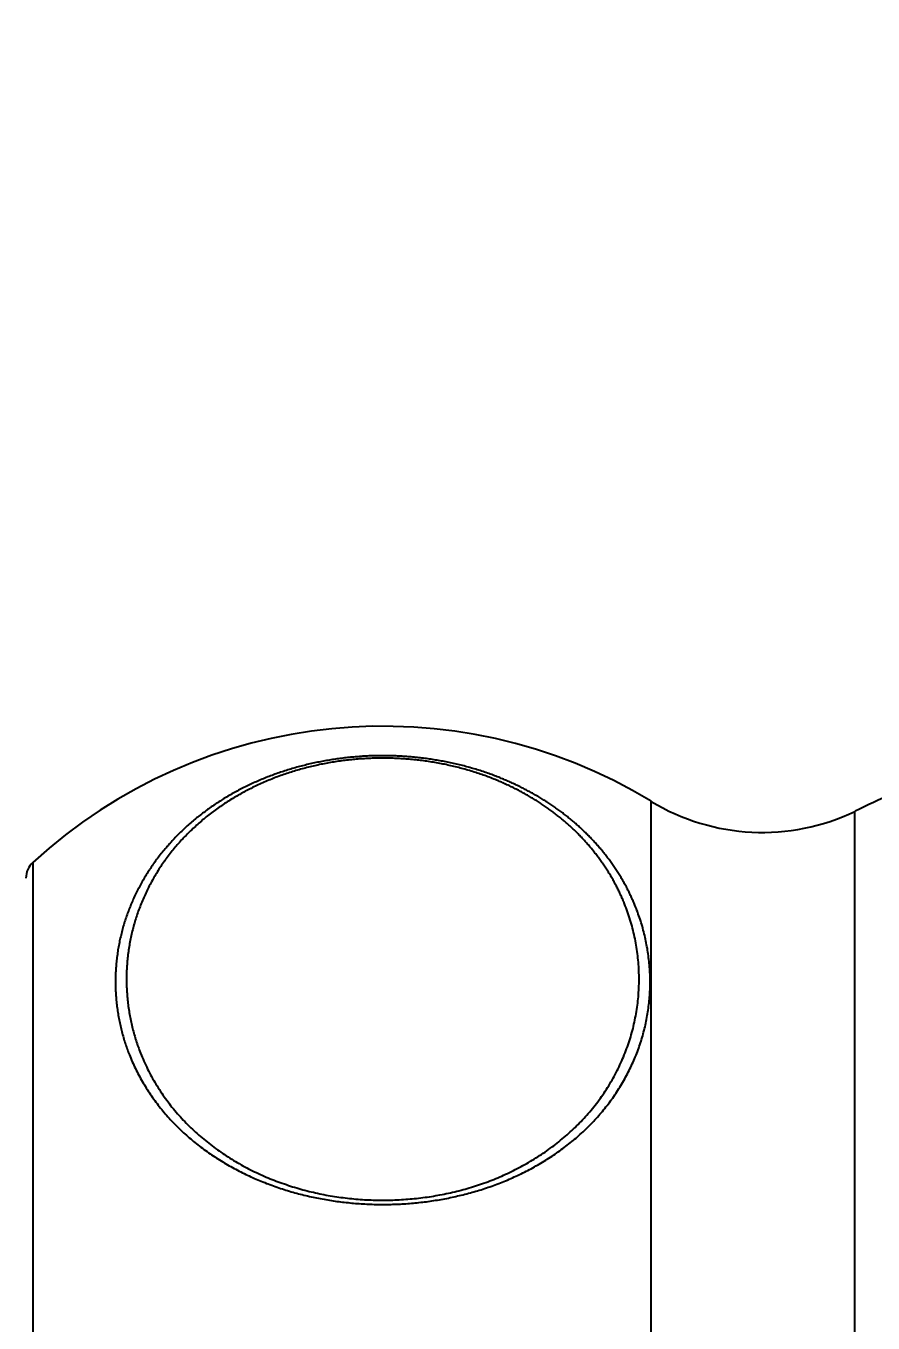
# Model space of a CAD drawing. Header units: millimetres. Extents: x 0 to 3800, y -67 to 2530.
# Drawn here: x 2286.53 to 2298.71, y 1574.88 to 1593.55 of the extents above; entities that cross this region are included whole.
import ezdxf

# ---------------------------------------------------------------- set-up
doc = ezdxf.new("R2010")
doc.units = ezdxf.units.MM
doc.layers.add('내부선 및 부속', color=4, linetype='Continuous')
doc.layers.add('치수선', color=7, linetype='Continuous')
doc.styles.add('____', font='')
doc.styles.get('____').set_extended_font_data('굴림')
doc.dimstyles.new('MSADIM', dxfattribs={"dimtxt": 33, "dimasz": 17, "dimexe": 10, "dimexo": 7.5, "dimgap": 10, "dimtad": 0, "dimtih": 1, "dimtoh": 1, "dimdec": 0, "dimzin": 1, "dimdsep": 46, "dimtxsty": '____', "dimcen": 11.25, "dimadec": 0, "dimazin": 0, "dimtfac": 1, "dimtdec": 0, "dimtix": 1, "dimtmove": 0, "dimatfit": 3, "dimfxl": 1, "dimtolj": 1, "dimtzin": 1, "dimarcsym": 0})

# ---------------------------------------------------------------- blocks, each defined once
blk = doc.blocks.new('*D52')
at = {"layer": '치수선', "color": 0, "linetype": 'Continuous', "lineweight": -2, "transparency": 16777216}
for p, q in [((2932.455, 1675.439), (2932.455, 1337.939)), ((2232.455, 1355.314), (2232.455, 1337.939)), ((2249.455, 1347.939), (2545.324, 1347.939)), ((2915.455, 1347.939), (2619.585, 1347.939))]:
    blk.add_line(p, q, dxfattribs=at)
at = {"layer": '치수선', "color": 0, "linetype": 'Continuous', "transparency": 16777216}
for points in [[(2249.455, 1350.773), (2249.455, 1345.106), (2232.455, 1347.939)], [(2915.455, 1350.773), (2915.455, 1345.106), (2932.455, 1347.939)]]:
    blk.add_solid(points, dxfattribs=at)
at = {"layer": '치수선', "color": 0, "linetype": 'Continuous', "transparency": 16777216, "insert": (2582.455, 1347.939), "char_height": 25, "attachment_point": 5, "style": '____'}
blk.add_mtext('\\A1;700', dxfattribs=at)

msp = doc.modelspace()

# ---------------------------------------------------------------- linework, layer by layer
at = {"layer": '내부선 및 부속', "linetype": 'Continuous'}
for p, q in [((2295.52, 1543.489), (2295.52, 1582.39)), ((2298.451, 1543.633), (2298.451, 1582.246)), ((2286.625, 1581.51), (2286.625, 1544.368))]:
    msp.add_line(p, q, dxfattribs=at)
at = {"layer": '내부선 및 부속', "linetype": 'Continuous', "flags": 128}
for points in [[(2293.347, 1582.727), (2293.327, 1582.735), (2293.306, 1582.743), (2293.286, 1582.751), (2293.266, 1582.758), (2293.245, 1582.766), (2293.225, 1582.774), (2293.204, 1582.781), (2293.183, 1582.789), (2293.163, 1582.796), (2293.142, 1582.803), (2293.121, 1582.81), (2293.1, 1582.817), (2293.079, 1582.824), (2293.059, 1582.831), (2293.038, 1582.837), (2293.017, 1582.844), (2292.996, 1582.85), (2292.975, 1582.856), (2292.954, 1582.863), (2292.933, 1582.869), (2292.911, 1582.875), (2292.89, 1582.881), (2292.869, 1582.886), (2292.848, 1582.892), (2292.827, 1582.898), (2292.805, 1582.903), (2292.784, 1582.909), (2292.763, 1582.914), (2292.741, 1582.919), (2292.72, 1582.924), (2292.698, 1582.929), (2292.677, 1582.934), (2292.656, 1582.939), (2292.634, 1582.943), (2292.613, 1582.948), (2292.591, 1582.952), (2292.569, 1582.957), (2292.548, 1582.961), (2292.526, 1582.965), (2292.505, 1582.969), (2292.483, 1582.973), (2292.461, 1582.977), (2292.44, 1582.981), (2292.418, 1582.984), (2292.396, 1582.988), (2292.374, 1582.991), (2292.353, 1582.994), (2292.331, 1582.998), (2292.309, 1583.001), (2292.287, 1583.004), (2292.266, 1583.007), (2292.244, 1583.009), (2292.222, 1583.012), (2292.2, 1583.015), (2292.178, 1583.017), (2292.156, 1583.02), (2292.134, 1583.022), (2292.113, 1583.024), (2292.091, 1583.026), (2292.069, 1583.028), (2292.047, 1583.03), (2292.025, 1583.032), (2292.003, 1583.033), (2291.981, 1583.035), (2291.959, 1583.036), (2291.937, 1583.038), (2291.916, 1583.039), (2291.894, 1583.04), (2291.872, 1583.041), (2291.85, 1583.042), (2291.828, 1583.043), (2291.806, 1583.044), (2291.784, 1583.044), (2291.762, 1583.045), (2291.74, 1583.045), (2291.718, 1583.046), (2291.696, 1583.046), (2291.675, 1583.046), (2291.653, 1583.046), (2291.631, 1583.046), (2291.609, 1583.046), (2291.587, 1583.045), (2291.565, 1583.045), (2291.543, 1583.045), (2291.521, 1583.044), (2291.499, 1583.043), (2291.478, 1583.042), (2291.456, 1583.042), (2291.434, 1583.041), (2291.412, 1583.039), (2291.39, 1583.038), (2291.368, 1583.037), (2291.346, 1583.036), (2291.325, 1583.034), (2291.303, 1583.032), (2291.281, 1583.031), (2291.259, 1583.029), (2291.237, 1583.027), (2291.216, 1583.025), (2291.194, 1583.023), (2291.194, 1583.023), (2291.172, 1583.021), (2291.15, 1583.018), (2291.129, 1583.016), (2291.107, 1583.014), (2291.085, 1583.011), (2291.063, 1583.008), (2291.042, 1583.005), (2291.02, 1583.002), (2290.998, 1582.999), (2290.977, 1582.996), (2290.955, 1582.993), (2290.933, 1582.99), (2290.912, 1582.986), (2290.89, 1582.983), (2290.869, 1582.979), (2290.847, 1582.975), (2290.825, 1582.972), (2290.804, 1582.968), (2290.782, 1582.964), (2290.761, 1582.959), (2290.739, 1582.955), (2290.718, 1582.951), (2290.696, 1582.946), (2290.675, 1582.942), (2290.654, 1582.937), (2290.632, 1582.932), (2290.611, 1582.927), (2290.59, 1582.922), (2290.568, 1582.917), (2290.547, 1582.912), (2290.526, 1582.907), (2290.504, 1582.901), (2290.483, 1582.896), (2290.462, 1582.89), (2290.441, 1582.885), (2290.42, 1582.879), (2290.398, 1582.873), (2290.377, 1582.867), (2290.356, 1582.861), (2290.335, 1582.854), (2290.314, 1582.848), (2290.293, 1582.842), (2290.272, 1582.835), (2290.251, 1582.828), (2290.231, 1582.821), (2290.21, 1582.815), (2290.189, 1582.808), (2290.168, 1582.8), (2290.147, 1582.793), (2290.127, 1582.786), (2290.106, 1582.779), (2290.085, 1582.771), (2290.065, 1582.763), (2290.044, 1582.756), (2290.024, 1582.748), (2290.003, 1582.74), (2289.983, 1582.732), (2289.962, 1582.724), (2289.942, 1582.715), (2289.922, 1582.707), (2289.901, 1582.698), (2289.881, 1582.69), (2289.861, 1582.681), (2289.841, 1582.672), (2289.821, 1582.663), (2289.801, 1582.654), (2289.781, 1582.645), (2289.761, 1582.636), (2289.741, 1582.627), (2289.721, 1582.617), (2289.701, 1582.608), (2289.682, 1582.598), (2289.662, 1582.588), (2289.642, 1582.578), (2289.623, 1582.568), (2289.603, 1582.558), (2289.584, 1582.548), (2289.565, 1582.538), (2289.545, 1582.527), (2289.526, 1582.517), (2289.507, 1582.506), (2289.488, 1582.495), (2289.469, 1582.484), (2289.45, 1582.473), (2289.431, 1582.462), (2289.412, 1582.451), (2289.393, 1582.44), (2289.374, 1582.428), (2289.355, 1582.417), (2289.337, 1582.405), (2289.318, 1582.393), (2289.3, 1582.381), (2289.281, 1582.369), (2289.263, 1582.357), (2289.245, 1582.345), (2289.226, 1582.333), (2289.208, 1582.321), (2289.19, 1582.308), (2289.172, 1582.295), (2289.154, 1582.283), (2289.154, 1582.283), (2289.137, 1582.27), (2289.119, 1582.257), (2289.101, 1582.244), (2289.084, 1582.231), (2289.066, 1582.217), (2289.049, 1582.204), (2289.031, 1582.191), (2289.014, 1582.177), (2288.997, 1582.163), (2288.98, 1582.15), (2288.963, 1582.136), (2288.946, 1582.122), (2288.929, 1582.108), (2288.912, 1582.093), (2288.896, 1582.079), (2288.879, 1582.065), (2288.863, 1582.05), (2288.846, 1582.035), (2288.83, 1582.021), (2288.814, 1582.006), (2288.798, 1581.991), (2288.782, 1581.976), (2288.766, 1581.961), (2288.75, 1581.946), (2288.734, 1581.93), (2288.719, 1581.915), (2288.703, 1581.899), (2288.688, 1581.884), (2288.673, 1581.868), (2288.657, 1581.852), (2288.642, 1581.836), (2288.627, 1581.82), (2288.612, 1581.804), (2288.598, 1581.788), (2288.583, 1581.771), (2288.569, 1581.755), (2288.554, 1581.738), (2288.54, 1581.722), (2288.526, 1581.705), (2288.512, 1581.688), (2288.498, 1581.671), (2288.484, 1581.654), (2288.47, 1581.637), (2288.456, 1581.62), (2288.443, 1581.602), (2288.43, 1581.585), (2288.416, 1581.568), (2288.403, 1581.55), (2288.39, 1581.532), (2288.377, 1581.514), (2288.365, 1581.497), (2288.352, 1581.479), (2288.339, 1581.461), (2288.327, 1581.442), (2288.315, 1581.424), (2288.303, 1581.406), (2288.291, 1581.388), (2288.279, 1581.369), (2288.267, 1581.351), (2288.255, 1581.332), (2288.244, 1581.313), (2288.233, 1581.294), (2288.221, 1581.276), (2288.21, 1581.257), (2288.199, 1581.238), (2288.189, 1581.218), (2288.178, 1581.199), (2288.167, 1581.18), (2288.157, 1581.161), (2288.147, 1581.141), (2288.137, 1581.122), (2288.127, 1581.102), (2288.117, 1581.083), (2288.107, 1581.063), (2288.098, 1581.043), (2288.088, 1581.023), (2288.079, 1581.003), (2288.07, 1580.983), (2288.061, 1580.963), (2288.052, 1580.943), (2288.044, 1580.923), (2288.035, 1580.903), (2288.027, 1580.883), (2288.019, 1580.862), (2288.011, 1580.842), (2288.003, 1580.821), (2287.995, 1580.801), (2287.988, 1580.78), (2287.98, 1580.759), (2287.973, 1580.739), (2287.966, 1580.718), (2287.959, 1580.697), (2287.952, 1580.676), (2287.945, 1580.655), (2287.939, 1580.634), (2287.933, 1580.613), (2287.926, 1580.592), (2287.92, 1580.571), (2287.914, 1580.55), (2287.909, 1580.529), (2287.909, 1580.529), (2287.903, 1580.508), (2287.898, 1580.486), (2287.893, 1580.465), (2287.888, 1580.444), (2287.883, 1580.422), (2287.878, 1580.401), (2287.873, 1580.38), (2287.869, 1580.358), (2287.865, 1580.336), (2287.861, 1580.315), (2287.857, 1580.293), (2287.853, 1580.272), (2287.849, 1580.25), (2287.846, 1580.228), (2287.843, 1580.207), (2287.84, 1580.185), (2287.837, 1580.163), (2287.834, 1580.142), (2287.831, 1580.12), (2287.829, 1580.098), (2287.827, 1580.076), (2287.825, 1580.054), (2287.823, 1580.032), (2287.821, 1580.011), (2287.819, 1579.989), (2287.818, 1579.967), (2287.817, 1579.945), (2287.815, 1579.923), (2287.815, 1579.901), (2287.814, 1579.879), (2287.813, 1579.857), (2287.813, 1579.835), (2287.813, 1579.813), (2287.812, 1579.791), (2287.813, 1579.769), (2287.813, 1579.748), (2287.813, 1579.726), (2287.814, 1579.704), (2287.815, 1579.682), (2287.815, 1579.66), (2287.817, 1579.638), (2287.818, 1579.616), (2287.819, 1579.594), (2287.821, 1579.572), (2287.823, 1579.55), (2287.825, 1579.528), (2287.827, 1579.507), (2287.829, 1579.485), (2287.832, 1579.463), (2287.834, 1579.441), (2287.837, 1579.419), (2287.84, 1579.398), (2287.843, 1579.376), (2287.846, 1579.354), (2287.85, 1579.332), (2287.853, 1579.311), (2287.857, 1579.289), (2287.861, 1579.267), (2287.865, 1579.246), (2287.87, 1579.224), (2287.874, 1579.203), (2287.879, 1579.181), (2287.884, 1579.16), (2287.889, 1579.139), (2287.894, 1579.117), (2287.899, 1579.096), (2287.904, 1579.075), (2287.91, 1579.053), (2287.916, 1579.032), (2287.922, 1579.011), (2287.928, 1578.99), (2287.934, 1578.969), (2287.94, 1578.948), (2287.947, 1578.927), (2287.954, 1578.906), (2287.961, 1578.885), (2287.968, 1578.865), (2287.975, 1578.844), (2287.982, 1578.823), (2287.99, 1578.803), (2287.997, 1578.782), (2288.005, 1578.762), (2288.013, 1578.741), (2288.013, 1578.741)], [(2293.277, 1582.702), (2293.256, 1582.71), (2293.234, 1582.719), (2293.213, 1582.727), (2293.191, 1582.735), (2293.17, 1582.744), (2293.148, 1582.752), (2293.126, 1582.759), (2293.104, 1582.767), (2293.083, 1582.775), (2293.061, 1582.782), (2293.039, 1582.79), (2293.017, 1582.797), (2292.995, 1582.804), (2292.973, 1582.811), (2292.951, 1582.818), (2292.928, 1582.825), (2292.906, 1582.832), (2292.884, 1582.838), (2292.862, 1582.845), (2292.839, 1582.851), (2292.817, 1582.857), (2292.795, 1582.863), (2292.772, 1582.869), (2292.75, 1582.875), (2292.727, 1582.881), (2292.705, 1582.886), (2292.682, 1582.892), (2292.66, 1582.897), (2292.637, 1582.902), (2292.614, 1582.907), (2292.592, 1582.912), (2292.569, 1582.917), (2292.546, 1582.922), (2292.523, 1582.926), (2292.501, 1582.931), (2292.478, 1582.935), (2292.455, 1582.939), (2292.432, 1582.943), (2292.409, 1582.947), (2292.386, 1582.951), (2292.363, 1582.955), (2292.34, 1582.959), (2292.317, 1582.962), (2292.294, 1582.965), (2292.271, 1582.969), (2292.248, 1582.972), (2292.225, 1582.975), (2292.202, 1582.978), (2292.179, 1582.981), (2292.156, 1582.983), (2292.133, 1582.986), (2292.11, 1582.988), (2292.087, 1582.99), (2292.063, 1582.993), (2292.04, 1582.995), (2292.017, 1582.997), (2291.994, 1582.998), (2291.971, 1583), (2291.948, 1583.002), (2291.924, 1583.003), (2291.901, 1583.004), (2291.878, 1583.006), (2291.855, 1583.007), (2291.832, 1583.008), (2291.808, 1583.009), (2291.785, 1583.009), (2291.762, 1583.01), (2291.739, 1583.01), (2291.715, 1583.011), (2291.692, 1583.011), (2291.669, 1583.011), (2291.646, 1583.011), (2291.623, 1583.011), (2291.599, 1583.011), (2291.576, 1583.01), (2291.553, 1583.01), (2291.53, 1583.009), (2291.506, 1583.009), (2291.483, 1583.008), (2291.46, 1583.007), (2291.437, 1583.006), (2291.414, 1583.005), (2291.391, 1583.003), (2291.367, 1583.002), (2291.344, 1583), (2291.321, 1582.999), (2291.298, 1582.997), (2291.275, 1582.995), (2291.252, 1582.993), (2291.229, 1582.991), (2291.206, 1582.988), (2291.182, 1582.986), (2291.159, 1582.983), (2291.136, 1582.981), (2291.113, 1582.978), (2291.09, 1582.975), (2291.067, 1582.972), (2291.044, 1582.969), (2291.021, 1582.966), (2290.998, 1582.962), (2290.998, 1582.962), (2290.975, 1582.959), (2290.953, 1582.955), (2290.93, 1582.951), (2290.907, 1582.948), (2290.884, 1582.944), (2290.861, 1582.939), (2290.838, 1582.935), (2290.816, 1582.931), (2290.793, 1582.926), (2290.77, 1582.922), (2290.747, 1582.917), (2290.725, 1582.912), (2290.702, 1582.907), (2290.679, 1582.902), (2290.657, 1582.897), (2290.634, 1582.892), (2290.612, 1582.886), (2290.589, 1582.881), (2290.567, 1582.875), (2290.544, 1582.869), (2290.522, 1582.863), (2290.499, 1582.857), (2290.477, 1582.851), (2290.455, 1582.844), (2290.432, 1582.838), (2290.41, 1582.831), (2290.388, 1582.825), (2290.366, 1582.818), (2290.344, 1582.811), (2290.322, 1582.804), (2290.299, 1582.797), (2290.277, 1582.789), (2290.255, 1582.782), (2290.233, 1582.774), (2290.212, 1582.767), (2290.19, 1582.759), (2290.168, 1582.751), (2290.146, 1582.743), (2290.124, 1582.735), (2290.103, 1582.726), (2290.081, 1582.718), (2290.06, 1582.709), (2290.038, 1582.701), (2290.017, 1582.692), (2289.995, 1582.683), (2289.974, 1582.674), (2289.953, 1582.665), (2289.931, 1582.655), (2289.91, 1582.646), (2289.889, 1582.636), (2289.868, 1582.627), (2289.847, 1582.617), (2289.826, 1582.607), (2289.805, 1582.597), (2289.784, 1582.587), (2289.763, 1582.576), (2289.743, 1582.566), (2289.722, 1582.555), (2289.701, 1582.545), (2289.681, 1582.534), (2289.661, 1582.523), (2289.64, 1582.512), (2289.62, 1582.501), (2289.6, 1582.489), (2289.58, 1582.478), (2289.559, 1582.466), (2289.539, 1582.455), (2289.519, 1582.443), (2289.5, 1582.431), (2289.48, 1582.419), (2289.46, 1582.406), (2289.441, 1582.394), (2289.421, 1582.382), (2289.402, 1582.369), (2289.382, 1582.356), (2289.363, 1582.343), (2289.344, 1582.33), (2289.325, 1582.317), (2289.305, 1582.304), (2289.287, 1582.291), (2289.268, 1582.277), (2289.249, 1582.264), (2289.23, 1582.25), (2289.212, 1582.236), (2289.193, 1582.222), (2289.175, 1582.208), (2289.156, 1582.194), (2289.138, 1582.179), (2289.12, 1582.165), (2289.102, 1582.15), (2289.084, 1582.135), (2289.066, 1582.121), (2289.049, 1582.106), (2289.031, 1582.09), (2289.014, 1582.075), (2288.996, 1582.06), (2288.979, 1582.044), (2288.962, 1582.029), (2288.945, 1582.013), (2288.928, 1581.997), (2288.928, 1581.997), (2288.911, 1581.981), (2288.894, 1581.965), (2288.878, 1581.949), (2288.861, 1581.933), (2288.845, 1581.916), (2288.828, 1581.9), (2288.812, 1581.883), (2288.796, 1581.867), (2288.78, 1581.85), (2288.765, 1581.833), (2288.749, 1581.816), (2288.734, 1581.798), (2288.718, 1581.781), (2288.703, 1581.764), (2288.688, 1581.746), (2288.673, 1581.728), (2288.658, 1581.711), (2288.643, 1581.693), (2288.629, 1581.675), (2288.614, 1581.657), (2288.6, 1581.638), (2288.586, 1581.62), (2288.572, 1581.602), (2288.558, 1581.583), (2288.544, 1581.564), (2288.53, 1581.546), (2288.517, 1581.527), (2288.503, 1581.508), (2288.49, 1581.489), (2288.477, 1581.47), (2288.464, 1581.45), (2288.452, 1581.431), (2288.439, 1581.411), (2288.426, 1581.392), (2288.414, 1581.372), (2288.402, 1581.353), (2288.39, 1581.333), (2288.378, 1581.313), (2288.366, 1581.293), (2288.355, 1581.273), (2288.344, 1581.253), (2288.332, 1581.232), (2288.321, 1581.212), (2288.31, 1581.191), (2288.3, 1581.171), (2288.289, 1581.15), (2288.279, 1581.13), (2288.268, 1581.109), (2288.258, 1581.088), (2288.248, 1581.067), (2288.238, 1581.046), (2288.229, 1581.025), (2288.219, 1581.004), (2288.21, 1580.983), (2288.201, 1580.961), (2288.192, 1580.94), (2288.183, 1580.918), (2288.175, 1580.897), (2288.166, 1580.875), (2288.158, 1580.854), (2288.15, 1580.832), (2288.142, 1580.81), (2288.134, 1580.788), (2288.127, 1580.766), (2288.12, 1580.744), (2288.112, 1580.722), (2288.105, 1580.7), (2288.098, 1580.678), (2288.092, 1580.656), (2288.085, 1580.634), (2288.079, 1580.611), (2288.073, 1580.589), (2288.067, 1580.567), (2288.061, 1580.544), (2288.055, 1580.522), (2288.05, 1580.499), (2288.045, 1580.477), (2288.04, 1580.454), (2288.035, 1580.431), (2288.03, 1580.409), (2288.025, 1580.386), (2288.021, 1580.363), (2288.017, 1580.341), (2288.013, 1580.318), (2288.009, 1580.295), (2288.005, 1580.272), (2288.002, 1580.249), (2287.999, 1580.226), (2287.996, 1580.203), (2287.993, 1580.18), (2287.99, 1580.157), (2287.988, 1580.134), (2287.985, 1580.111), (2287.983, 1580.088), (2287.981, 1580.065), (2287.979, 1580.042), (2287.978, 1580.019), (2287.976, 1579.996), (2287.975, 1579.973), (2287.974, 1579.949), (2287.974, 1579.949), (2287.973, 1579.926), (2287.972, 1579.903), (2287.972, 1579.88), (2287.972, 1579.857), (2287.972, 1579.834), (2287.972, 1579.81), (2287.972, 1579.787), (2287.972, 1579.764), (2287.973, 1579.741), (2287.974, 1579.718), (2287.975, 1579.695), (2287.976, 1579.672), (2287.977, 1579.648), (2287.979, 1579.625), (2287.981, 1579.602), (2287.983, 1579.579), (2287.985, 1579.556), (2287.987, 1579.533), (2287.989, 1579.51), (2287.992, 1579.487), (2287.995, 1579.464), (2287.998, 1579.441), (2288.001, 1579.418), (2288.005, 1579.395), (2288.008, 1579.372), (2288.012, 1579.349), (2288.016, 1579.326), (2288.02, 1579.303), (2288.024, 1579.281), (2288.029, 1579.258), (2288.033, 1579.235), (2288.038, 1579.213), (2288.043, 1579.19), (2288.049, 1579.167), (2288.054, 1579.145), (2288.06, 1579.122), (2288.065, 1579.1), (2288.071, 1579.077), (2288.077, 1579.055), (2288.084, 1579.033), (2288.09, 1579.011), (2288.097, 1578.988), (2288.103, 1578.966), (2288.11, 1578.944), (2288.118, 1578.922), (2288.125, 1578.9), (2288.132, 1578.878), (2288.14, 1578.856), (2288.148, 1578.835), (2288.156, 1578.813), (2288.164, 1578.791), (2288.164, 1578.791)], [(2295.136, 1580.914), (2295.129, 1580.929), (2295.123, 1580.944), (2295.117, 1580.96), (2295.11, 1580.975), (2295.104, 1580.99), (2295.097, 1581.005), (2295.09, 1581.021), (2295.083, 1581.036), (2295.076, 1581.051), (2295.069, 1581.066), (2295.062, 1581.081), (2295.055, 1581.096), (2295.048, 1581.111), (2295.041, 1581.125), (2295.033, 1581.14), (2295.026, 1581.155), (2295.018, 1581.17), (2295.01, 1581.185), (2295.002, 1581.199), (2294.995, 1581.214), (2294.987, 1581.229), (2294.979, 1581.243), (2294.97, 1581.258), (2294.962, 1581.272), (2294.954, 1581.287), (2294.946, 1581.301), (2294.937, 1581.315), (2294.929, 1581.33), (2294.92, 1581.344), (2294.911, 1581.358), (2294.903, 1581.372), (2294.894, 1581.386), (2294.885, 1581.4), (2294.876, 1581.414), (2294.867, 1581.428), (2294.858, 1581.442), (2294.848, 1581.456), (2294.839, 1581.47), (2294.83, 1581.484), (2294.82, 1581.498), (2294.811, 1581.511), (2294.801, 1581.525), (2294.791, 1581.539), (2294.782, 1581.552), (2294.772, 1581.566), (2294.762, 1581.579), (2294.752, 1581.592), (2294.742, 1581.606), (2294.732, 1581.619), (2294.722, 1581.632), (2294.711, 1581.645), (2294.701, 1581.659), (2294.691, 1581.672), (2294.68, 1581.685), (2294.67, 1581.698), (2294.659, 1581.71), (2294.648, 1581.723), (2294.638, 1581.736), (2294.627, 1581.749), (2294.616, 1581.761), (2294.605, 1581.774), (2294.594, 1581.787), (2294.583, 1581.799), (2294.572, 1581.812), (2294.56, 1581.824), (2294.549, 1581.836), (2294.538, 1581.849), (2294.526, 1581.861), (2294.515, 1581.873), (2294.503, 1581.885), (2294.492, 1581.897), (2294.48, 1581.909), (2294.468, 1581.921), (2294.457, 1581.933), (2294.445, 1581.944), (2294.433, 1581.956), (2294.421, 1581.968), (2294.409, 1581.979), (2294.397, 1581.991), (2294.385, 1582.002), (2294.372, 1582.014), (2294.36, 1582.025), (2294.348, 1582.036), (2294.335, 1582.047), (2294.323, 1582.058), (2294.31, 1582.069), (2294.298, 1582.08), (2294.285, 1582.091), (2294.272, 1582.102), (2294.26, 1582.113), (2294.247, 1582.124), (2294.234, 1582.134), (2294.221, 1582.145), (2294.208, 1582.156), (2294.195, 1582.166), (2294.182, 1582.177), (2294.169, 1582.187), (2294.156, 1582.197), (2294.143, 1582.207), (2294.13, 1582.218), (2294.13, 1582.218), (2294.116, 1582.228), (2294.103, 1582.238), (2294.09, 1582.248), (2294.076, 1582.258), (2294.063, 1582.268), (2294.049, 1582.277), (2294.035, 1582.287), (2294.022, 1582.297), (2294.008, 1582.306), (2293.994, 1582.316), (2293.981, 1582.325), (2293.967, 1582.335), (2293.953, 1582.344), (2293.939, 1582.353), (2293.925, 1582.362), (2293.911, 1582.372), (2293.897, 1582.381), (2293.883, 1582.39), (2293.869, 1582.399), (2293.855, 1582.407), (2293.841, 1582.416), (2293.826, 1582.425), (2293.812, 1582.434), (2293.798, 1582.442), (2293.784, 1582.451), (2293.769, 1582.459), (2293.755, 1582.468), (2293.74, 1582.476), (2293.726, 1582.484), (2293.711, 1582.492), (2293.697, 1582.501), (2293.682, 1582.509), (2293.668, 1582.517), (2293.653, 1582.525), (2293.638, 1582.533), (2293.624, 1582.54), (2293.609, 1582.548), (2293.594, 1582.556), (2293.579, 1582.563), (2293.564, 1582.571), (2293.55, 1582.578), (2293.535, 1582.586), (2293.52, 1582.593), (2293.505, 1582.6), (2293.49, 1582.608), (2293.475, 1582.615), (2293.46, 1582.622), (2293.445, 1582.629), (2293.43, 1582.636), (2293.414, 1582.643), (2293.399, 1582.65), (2293.384, 1582.656), (2293.369, 1582.663), (2293.354, 1582.67), (2293.338, 1582.676), (2293.323, 1582.683), (2293.308, 1582.689), (2293.293, 1582.695), (2293.277, 1582.702), (2293.277, 1582.702)], [(2295.286, 1580.894), (2295.279, 1580.909), (2295.273, 1580.925), (2295.266, 1580.941), (2295.259, 1580.957), (2295.252, 1580.972), (2295.245, 1580.988), (2295.238, 1581.004), (2295.231, 1581.019), (2295.223, 1581.035), (2295.216, 1581.05), (2295.208, 1581.066), (2295.201, 1581.081), (2295.193, 1581.096), (2295.185, 1581.112), (2295.178, 1581.127), (2295.17, 1581.142), (2295.162, 1581.157), (2295.154, 1581.173), (2295.145, 1581.188), (2295.137, 1581.203), (2295.129, 1581.218), (2295.12, 1581.233), (2295.112, 1581.248), (2295.103, 1581.263), (2295.094, 1581.277), (2295.086, 1581.292), (2295.077, 1581.307), (2295.068, 1581.322), (2295.059, 1581.336), (2295.05, 1581.351), (2295.04, 1581.365), (2295.031, 1581.38), (2295.022, 1581.394), (2295.012, 1581.409), (2295.003, 1581.423), (2294.993, 1581.438), (2294.983, 1581.452), (2294.974, 1581.466), (2294.964, 1581.48), (2294.954, 1581.494), (2294.944, 1581.508), (2294.934, 1581.522), (2294.924, 1581.536), (2294.913, 1581.55), (2294.903, 1581.564), (2294.893, 1581.578), (2294.882, 1581.592), (2294.872, 1581.605), (2294.861, 1581.619), (2294.85, 1581.632), (2294.84, 1581.646), (2294.829, 1581.659), (2294.818, 1581.673), (2294.807, 1581.686), (2294.796, 1581.699), (2294.785, 1581.713), (2294.773, 1581.726), (2294.762, 1581.739), (2294.751, 1581.752), (2294.739, 1581.765), (2294.728, 1581.778), (2294.716, 1581.791), (2294.705, 1581.804), (2294.693, 1581.816), (2294.681, 1581.829), (2294.67, 1581.842), (2294.658, 1581.854), (2294.646, 1581.867), (2294.634, 1581.879), (2294.622, 1581.891), (2294.61, 1581.904), (2294.597, 1581.916), (2294.585, 1581.928), (2294.573, 1581.94), (2294.56, 1581.952), (2294.548, 1581.964), (2294.535, 1581.976), (2294.523, 1581.988), (2294.51, 1582), (2294.498, 1582.012), (2294.485, 1582.023), (2294.472, 1582.035), (2294.459, 1582.046), (2294.446, 1582.058), (2294.433, 1582.069), (2294.42, 1582.08), (2294.407, 1582.092), (2294.394, 1582.103), (2294.381, 1582.114), (2294.367, 1582.125), (2294.354, 1582.136), (2294.341, 1582.147), (2294.327, 1582.158), (2294.314, 1582.169), (2294.3, 1582.179), (2294.287, 1582.19), (2294.273, 1582.201), (2294.259, 1582.211), (2294.246, 1582.222), (2294.232, 1582.232), (2294.232, 1582.232), (2294.218, 1582.242), (2294.204, 1582.253), (2294.19, 1582.263), (2294.176, 1582.273), (2294.162, 1582.283), (2294.148, 1582.293), (2294.134, 1582.303), (2294.12, 1582.313), (2294.106, 1582.323), (2294.091, 1582.332), (2294.077, 1582.342), (2294.063, 1582.352), (2294.048, 1582.361), (2294.034, 1582.371), (2294.019, 1582.38), (2294.005, 1582.389), (2293.99, 1582.399), (2293.976, 1582.408), (2293.961, 1582.417), (2293.946, 1582.426), (2293.932, 1582.435), (2293.917, 1582.444), (2293.902, 1582.453), (2293.887, 1582.462), (2293.872, 1582.47), (2293.857, 1582.479), (2293.842, 1582.488), (2293.827, 1582.496), (2293.812, 1582.505), (2293.797, 1582.513), (2293.782, 1582.521), (2293.767, 1582.529), (2293.752, 1582.538), (2293.737, 1582.546), (2293.721, 1582.554), (2293.706, 1582.562), (2293.691, 1582.57), (2293.676, 1582.578), (2293.66, 1582.585), (2293.645, 1582.593), (2293.629, 1582.601), (2293.614, 1582.608), (2293.598, 1582.616), (2293.583, 1582.623), (2293.567, 1582.631), (2293.552, 1582.638), (2293.536, 1582.645), (2293.521, 1582.652), (2293.505, 1582.659), (2293.489, 1582.666), (2293.474, 1582.673), (2293.458, 1582.68), (2293.442, 1582.687), (2293.426, 1582.694), (2293.411, 1582.701), (2293.395, 1582.707), (2293.379, 1582.714), (2293.363, 1582.72), (2293.347, 1582.727), (2293.347, 1582.727)], [(2288.013, 1578.741), (2288.023, 1578.717), (2288.033, 1578.692), (2288.044, 1578.667), (2288.055, 1578.642), (2288.066, 1578.618), (2288.077, 1578.593), (2288.088, 1578.569), (2288.1, 1578.545), (2288.112, 1578.521), (2288.124, 1578.497), (2288.136, 1578.473), (2288.149, 1578.449), (2288.162, 1578.425), (2288.175, 1578.401), (2288.188, 1578.378), (2288.201, 1578.354), (2288.215, 1578.331), (2288.229, 1578.308), (2288.243, 1578.285), (2288.257, 1578.262), (2288.272, 1578.239), (2288.286, 1578.216), (2288.301, 1578.194), (2288.317, 1578.171), (2288.332, 1578.149), (2288.347, 1578.127), (2288.363, 1578.105), (2288.379, 1578.083), (2288.395, 1578.061), (2288.411, 1578.04), (2288.428, 1578.018), (2288.444, 1577.997), (2288.461, 1577.976), (2288.478, 1577.954), (2288.495, 1577.934), (2288.513, 1577.913), (2288.53, 1577.892), (2288.548, 1577.872), (2288.566, 1577.851), (2288.584, 1577.831), (2288.602, 1577.811), (2288.621, 1577.791), (2288.639, 1577.772), (2288.658, 1577.752), (2288.677, 1577.733), (2288.696, 1577.714), (2288.715, 1577.695), (2288.735, 1577.676), (2288.754, 1577.657), (2288.774, 1577.639), (2288.794, 1577.62), (2288.814, 1577.602), (2288.834, 1577.584), (2288.854, 1577.566), (2288.874, 1577.548), (2288.895, 1577.531), (2288.916, 1577.514), (2288.936, 1577.496), (2288.957, 1577.479), (2288.978, 1577.462), (2289, 1577.446), (2289.021, 1577.429), (2289.043, 1577.413), (2289.064, 1577.397), (2289.086, 1577.38), (2289.108, 1577.365), (2289.13, 1577.349), (2289.152, 1577.333), (2289.174, 1577.318), (2289.196, 1577.303), (2289.219, 1577.288), (2289.241, 1577.273), (2289.264, 1577.258), (2289.287, 1577.243), (2289.31, 1577.229), (2289.333, 1577.215), (2289.356, 1577.201), (2289.379, 1577.187), (2289.402, 1577.173), (2289.426, 1577.159), (2289.449, 1577.146), (2289.473, 1577.133), (2289.496, 1577.12), (2289.52, 1577.107), (2289.544, 1577.094), (2289.568, 1577.081), (2289.592, 1577.069), (2289.616, 1577.057), (2289.64, 1577.044), (2289.664, 1577.033), (2289.688, 1577.021), (2289.713, 1577.009), (2289.737, 1576.998), (2289.762, 1576.986), (2289.786, 1576.975), (2289.811, 1576.964), (2289.836, 1576.954), (2289.861, 1576.943), (2289.885, 1576.932), (2289.91, 1576.922), (2289.91, 1576.922), (2289.935, 1576.912), (2289.96, 1576.902), (2289.985, 1576.892), (2290.011, 1576.883), (2290.036, 1576.873), (2290.061, 1576.864), (2290.086, 1576.855), (2290.112, 1576.846), (2290.137, 1576.837), (2290.162, 1576.828), (2290.188, 1576.82), (2290.214, 1576.811), (2290.239, 1576.803), (2290.265, 1576.795), (2290.29, 1576.787), (2290.316, 1576.78), (2290.342, 1576.772), (2290.368, 1576.765), (2290.394, 1576.757), (2290.42, 1576.75), (2290.446, 1576.743), (2290.472, 1576.737), (2290.498, 1576.73), (2290.524, 1576.723), (2290.55, 1576.717), (2290.576, 1576.711), (2290.602, 1576.705), (2290.628, 1576.699), (2290.655, 1576.693), (2290.681, 1576.688), (2290.707, 1576.682), (2290.734, 1576.677), (2290.76, 1576.672), (2290.786, 1576.667), (2290.813, 1576.662), (2290.839, 1576.658), (2290.866, 1576.653), (2290.892, 1576.649), (2290.919, 1576.645), (2290.945, 1576.641), (2290.972, 1576.637), (2290.999, 1576.633), (2291.025, 1576.629), (2291.052, 1576.626), (2291.079, 1576.623), (2291.105, 1576.619), (2291.132, 1576.616), (2291.159, 1576.614), (2291.186, 1576.611), (2291.212, 1576.608), (2291.239, 1576.606), (2291.266, 1576.604), (2291.293, 1576.602), (2291.32, 1576.6), (2291.346, 1576.598), (2291.373, 1576.596), (2291.4, 1576.595), (2291.427, 1576.593), (2291.454, 1576.592), (2291.481, 1576.591), (2291.508, 1576.59), (2291.534, 1576.589), (2291.561, 1576.589), (2291.588, 1576.588), (2291.615, 1576.588), (2291.642, 1576.588), (2291.669, 1576.588), (2291.696, 1576.588), (2291.723, 1576.588), (2291.75, 1576.589), (2291.777, 1576.589), (2291.803, 1576.59), (2291.83, 1576.591), (2291.857, 1576.592), (2291.884, 1576.593), (2291.911, 1576.594), (2291.938, 1576.596), (2291.965, 1576.597), (2291.992, 1576.599), (2292.018, 1576.601), (2292.045, 1576.603), (2292.072, 1576.605), (2292.099, 1576.608), (2292.126, 1576.61), (2292.152, 1576.613), (2292.179, 1576.616), (2292.206, 1576.619), (2292.233, 1576.622), (2292.259, 1576.625), (2292.286, 1576.628), (2292.313, 1576.632), (2292.339, 1576.636), (2292.366, 1576.64), (2292.392, 1576.644), (2292.419, 1576.648), (2292.445, 1576.652), (2292.472, 1576.657), (2292.498, 1576.661), (2292.525, 1576.666), (2292.551, 1576.671), (2292.551, 1576.671), (2292.578, 1576.676), (2292.604, 1576.681), (2292.63, 1576.687), (2292.657, 1576.692), (2292.683, 1576.698), (2292.709, 1576.704), (2292.735, 1576.71), (2292.762, 1576.716), (2292.788, 1576.722), (2292.814, 1576.728), (2292.84, 1576.735), (2292.866, 1576.742), (2292.892, 1576.749), (2292.918, 1576.756), (2292.944, 1576.763), (2292.969, 1576.77), (2292.995, 1576.778), (2293.021, 1576.786), (2293.047, 1576.793), (2293.072, 1576.801), (2293.098, 1576.809), (2293.123, 1576.818), (2293.149, 1576.826), (2293.174, 1576.835), (2293.2, 1576.844), (2293.225, 1576.853), (2293.25, 1576.862), (2293.276, 1576.871), (2293.301, 1576.88), (2293.326, 1576.89), (2293.351, 1576.9), (2293.376, 1576.91), (2293.401, 1576.92), (2293.426, 1576.93), (2293.451, 1576.94), (2293.476, 1576.951), (2293.5, 1576.962), (2293.525, 1576.972), (2293.549, 1576.984), (2293.574, 1576.995), (2293.598, 1577.006), (2293.623, 1577.018), (2293.647, 1577.029), (2293.671, 1577.041), (2293.695, 1577.053), (2293.719, 1577.066), (2293.743, 1577.078), (2293.767, 1577.091), (2293.791, 1577.103), (2293.815, 1577.116), (2293.839, 1577.129), (2293.862, 1577.143), (2293.886, 1577.156), (2293.909, 1577.17), (2293.932, 1577.183), (2293.956, 1577.197), (2293.979, 1577.211), (2294.002, 1577.225), (2294.025, 1577.24), (2294.047, 1577.254), (2294.07, 1577.269), (2294.093, 1577.284), (2294.115, 1577.299), (2294.137, 1577.314), (2294.16, 1577.33), (2294.182, 1577.345), (2294.204, 1577.361), (2294.226, 1577.377), (2294.248, 1577.393), (2294.269, 1577.409), (2294.291, 1577.425), (2294.312, 1577.442), (2294.333, 1577.459), (2294.355, 1577.475), (2294.376, 1577.492), (2294.396, 1577.51), (2294.417, 1577.527), (2294.438, 1577.544), (2294.458, 1577.562), (2294.478, 1577.58), (2294.499, 1577.598), (2294.519, 1577.616), (2294.539, 1577.634), (2294.558, 1577.653), (2294.578, 1577.671), (2294.597, 1577.69), (2294.616, 1577.709), (2294.636, 1577.728), (2294.654, 1577.747), (2294.673, 1577.767), (2294.692, 1577.786), (2294.71, 1577.806), (2294.729, 1577.826), (2294.747, 1577.846), (2294.765, 1577.866), (2294.782, 1577.887), (2294.8, 1577.907), (2294.817, 1577.928), (2294.834, 1577.949), (2294.852, 1577.97), (2294.852, 1577.97), (2294.868, 1577.991), (2294.885, 1578.012), (2294.902, 1578.033), (2294.918, 1578.055), (2294.934, 1578.077), (2294.95, 1578.098), (2294.966, 1578.12), (2294.981, 1578.143), (2294.996, 1578.165), (2295.012, 1578.187), (2295.026, 1578.21), (2295.041, 1578.232), (2295.056, 1578.255), (2295.07, 1578.278), (2295.084, 1578.301), (2295.098, 1578.324), (2295.112, 1578.347), (2295.125, 1578.371), (2295.139, 1578.394), (2295.152, 1578.418), (2295.165, 1578.442), (2295.177, 1578.466), (2295.19, 1578.49), (2295.202, 1578.514), (2295.214, 1578.538), (2295.225, 1578.562), (2295.237, 1578.587), (2295.248, 1578.611), (2295.259, 1578.636), (2295.27, 1578.66), (2295.281, 1578.685), (2295.291, 1578.71), (2295.301, 1578.735), (2295.311, 1578.76), (2295.321, 1578.785), (2295.33, 1578.811), (2295.34, 1578.836), (2295.348, 1578.861), (2295.357, 1578.887), (2295.366, 1578.913), (2295.374, 1578.938), (2295.382, 1578.964), (2295.39, 1578.99), (2295.397, 1579.016), (2295.404, 1579.042), (2295.411, 1579.068), (2295.418, 1579.094), (2295.424, 1579.12), (2295.431, 1579.146), (2295.437, 1579.173), (2295.442, 1579.199), (2295.448, 1579.226), (2295.453, 1579.252), (2295.458, 1579.279), (2295.463, 1579.305), (2295.467, 1579.332), (2295.472, 1579.358), (2295.476, 1579.385), (2295.479, 1579.412), (2295.483, 1579.439), (2295.486, 1579.465), (2295.489, 1579.492), (2295.492, 1579.519), (2295.494, 1579.546), (2295.496, 1579.573), (2295.498, 1579.6), (2295.5, 1579.627), (2295.501, 1579.654), (2295.503, 1579.681), (2295.504, 1579.708), (2295.504, 1579.735), (2295.505, 1579.762), (2295.505, 1579.789), (2295.505, 1579.816), (2295.504, 1579.843), (2295.504, 1579.87), (2295.503, 1579.897), (2295.502, 1579.924), (2295.5, 1579.951), (2295.499, 1579.978), (2295.497, 1580.005), (2295.495, 1580.032), (2295.492, 1580.059), (2295.49, 1580.085), (2295.487, 1580.112), (2295.483, 1580.139), (2295.48, 1580.166), (2295.476, 1580.193), (2295.472, 1580.22), (2295.468, 1580.246), (2295.464, 1580.273), (2295.459, 1580.3), (2295.454, 1580.326), (2295.449, 1580.353), (2295.444, 1580.379), (2295.438, 1580.406), (2295.432, 1580.432), (2295.426, 1580.458), (2295.42, 1580.484), (2295.413, 1580.511), (2295.413, 1580.511), (2295.406, 1580.537), (2295.399, 1580.563), (2295.392, 1580.589), (2295.384, 1580.615), (2295.376, 1580.64), (2295.368, 1580.666), (2295.36, 1580.692), (2295.352, 1580.717), (2295.343, 1580.743), (2295.334, 1580.768), (2295.325, 1580.793), (2295.315, 1580.819), (2295.306, 1580.844), (2295.296, 1580.869), (2295.286, 1580.894), (2295.286, 1580.894)], [(2288.164, 1578.791), (2288.175, 1578.763), (2288.187, 1578.734), (2288.199, 1578.706), (2288.211, 1578.677), (2288.223, 1578.649), (2288.236, 1578.621), (2288.249, 1578.593), (2288.262, 1578.565), (2288.276, 1578.537), (2288.29, 1578.51), (2288.304, 1578.482), (2288.318, 1578.455), (2288.333, 1578.428), (2288.348, 1578.4), (2288.364, 1578.374), (2288.379, 1578.347), (2288.395, 1578.32), (2288.411, 1578.294), (2288.428, 1578.267), (2288.445, 1578.241), (2288.462, 1578.215), (2288.479, 1578.19), (2288.496, 1578.164), (2288.514, 1578.138), (2288.532, 1578.113), (2288.55, 1578.088), (2288.569, 1578.063), (2288.588, 1578.038), (2288.607, 1578.014), (2288.626, 1577.99), (2288.646, 1577.965), (2288.665, 1577.941), (2288.685, 1577.918), (2288.706, 1577.894), (2288.726, 1577.871), (2288.747, 1577.848), (2288.768, 1577.825), (2288.789, 1577.802), (2288.81, 1577.78), (2288.832, 1577.757), (2288.853, 1577.735), (2288.875, 1577.713), (2288.898, 1577.692), (2288.92, 1577.67), (2288.943, 1577.649), (2288.966, 1577.628), (2288.989, 1577.608), (2289.012, 1577.587), (2289.035, 1577.567), (2289.059, 1577.547), (2289.082, 1577.527), (2289.106, 1577.507), (2289.131, 1577.488), (2289.155, 1577.468), (2289.179, 1577.449), (2289.204, 1577.431), (2289.229, 1577.412), (2289.254, 1577.394), (2289.279, 1577.376), (2289.304, 1577.358), (2289.33, 1577.34), (2289.356, 1577.323), (2289.381, 1577.305), (2289.407, 1577.288), (2289.433, 1577.272), (2289.46, 1577.255), (2289.486, 1577.239), (2289.513, 1577.223), (2289.539, 1577.207), (2289.566, 1577.191), (2289.593, 1577.176), (2289.62, 1577.16), (2289.647, 1577.145), (2289.674, 1577.131), (2289.702, 1577.116), (2289.729, 1577.102), (2289.757, 1577.088), (2289.785, 1577.074), (2289.813, 1577.06), (2289.841, 1577.047), (2289.869, 1577.034), (2289.897, 1577.021), (2289.925, 1577.008), (2289.954, 1576.995), (2289.982, 1576.983), (2290.011, 1576.971), (2290.04, 1576.959), (2290.068, 1576.948), (2290.097, 1576.936), (2290.126, 1576.925), (2290.155, 1576.914), (2290.184, 1576.903), (2290.213, 1576.893), (2290.243, 1576.883), (2290.272, 1576.873), (2290.301, 1576.863), (2290.331, 1576.853), (2290.36, 1576.844), (2290.39, 1576.835), (2290.42, 1576.826), (2290.42, 1576.826), (2290.449, 1576.817), (2290.479, 1576.809), (2290.509, 1576.8), (2290.539, 1576.792), (2290.569, 1576.785), (2290.599, 1576.777), (2290.629, 1576.77), (2290.66, 1576.763), (2290.69, 1576.756), (2290.72, 1576.749), (2290.751, 1576.743), (2290.781, 1576.736), (2290.811, 1576.73), (2290.842, 1576.724), (2290.872, 1576.719), (2290.903, 1576.713), (2290.934, 1576.708), (2290.964, 1576.703), (2290.995, 1576.699), (2291.026, 1576.694), (2291.057, 1576.69), (2291.087, 1576.686), (2291.118, 1576.682), (2291.149, 1576.678), (2291.18, 1576.675), (2291.211, 1576.672), (2291.242, 1576.669), (2291.273, 1576.666), (2291.304, 1576.663), (2291.335, 1576.661), (2291.366, 1576.659), (2291.397, 1576.657), (2291.428, 1576.655), (2291.459, 1576.654), (2291.49, 1576.653), (2291.521, 1576.652), (2291.552, 1576.651), (2291.583, 1576.65), (2291.614, 1576.65), (2291.646, 1576.65), (2291.677, 1576.65), (2291.708, 1576.65), (2291.739, 1576.65), (2291.77, 1576.651), (2291.801, 1576.652), (2291.832, 1576.653), (2291.863, 1576.654), (2291.894, 1576.656), (2291.926, 1576.658), (2291.957, 1576.66), (2291.988, 1576.662), (2292.019, 1576.664), (2292.05, 1576.667), (2292.081, 1576.67), (2292.112, 1576.673), (2292.143, 1576.676), (2292.173, 1576.679), (2292.204, 1576.683), (2292.235, 1576.687), (2292.266, 1576.691), (2292.297, 1576.695), (2292.328, 1576.7), (2292.358, 1576.704), (2292.389, 1576.709), (2292.42, 1576.715), (2292.45, 1576.72), (2292.481, 1576.726), (2292.511, 1576.731), (2292.542, 1576.737), (2292.572, 1576.744), (2292.603, 1576.75), (2292.633, 1576.757), (2292.663, 1576.764), (2292.693, 1576.771), (2292.723, 1576.778), (2292.754, 1576.786), (2292.784, 1576.794), (2292.814, 1576.802), (2292.843, 1576.81), (2292.873, 1576.819), (2292.903, 1576.827), (2292.933, 1576.836), (2292.962, 1576.845), (2292.992, 1576.855), (2293.021, 1576.864), (2293.051, 1576.874), (2293.08, 1576.884), (2293.109, 1576.895), (2293.139, 1576.905), (2293.168, 1576.916), (2293.197, 1576.927), (2293.226, 1576.938), (2293.254, 1576.949), (2293.283, 1576.961), (2293.312, 1576.973), (2293.34, 1576.985), (2293.369, 1576.997), (2293.397, 1577.01), (2293.425, 1577.023), (2293.453, 1577.036), (2293.453, 1577.036), (2293.482, 1577.049), (2293.509, 1577.062), (2293.537, 1577.076), (2293.565, 1577.09), (2293.593, 1577.104), (2293.62, 1577.118), (2293.648, 1577.133), (2293.675, 1577.148), (2293.702, 1577.163), (2293.729, 1577.178), (2293.756, 1577.194), (2293.783, 1577.209), (2293.809, 1577.225), (2293.836, 1577.242), (2293.862, 1577.258), (2293.888, 1577.275), (2293.914, 1577.291), (2293.94, 1577.309), (2293.966, 1577.326), (2293.992, 1577.343), (2294.017, 1577.361), (2294.043, 1577.379), (2294.068, 1577.397), (2294.093, 1577.416), (2294.118, 1577.434), (2294.142, 1577.453), (2294.167, 1577.472), (2294.191, 1577.491), (2294.215, 1577.511), (2294.239, 1577.531), (2294.263, 1577.551), (2294.286, 1577.571), (2294.31, 1577.591), (2294.333, 1577.612), (2294.356, 1577.632), (2294.379, 1577.653), (2294.401, 1577.675), (2294.424, 1577.696), (2294.446, 1577.718), (2294.468, 1577.739), (2294.489, 1577.762), (2294.511, 1577.784), (2294.532, 1577.806), (2294.553, 1577.829), (2294.574, 1577.852), (2294.595, 1577.875), (2294.615, 1577.898), (2294.635, 1577.922), (2294.655, 1577.945), (2294.675, 1577.969), (2294.695, 1577.993), (2294.714, 1578.018), (2294.733, 1578.042), (2294.751, 1578.067), (2294.77, 1578.092), (2294.788, 1578.117), (2294.806, 1578.142), (2294.824, 1578.168), (2294.841, 1578.193), (2294.858, 1578.219), (2294.875, 1578.245), (2294.892, 1578.271), (2294.908, 1578.297), (2294.924, 1578.324), (2294.94, 1578.351), (2294.956, 1578.377), (2294.971, 1578.404), (2294.986, 1578.431), (2295.001, 1578.459), (2295.015, 1578.486), (2295.029, 1578.514), (2295.043, 1578.541), (2295.057, 1578.569), (2295.07, 1578.597), (2295.083, 1578.625), (2295.096, 1578.654), (2295.108, 1578.682), (2295.12, 1578.71), (2295.132, 1578.739), (2295.144, 1578.768), (2295.155, 1578.797), (2295.166, 1578.826), (2295.177, 1578.855), (2295.187, 1578.884), (2295.197, 1578.913), (2295.206, 1578.943), (2295.216, 1578.972), (2295.225, 1579.002), (2295.233, 1579.031), (2295.242, 1579.061), (2295.25, 1579.091), (2295.258, 1579.121), (2295.265, 1579.151), (2295.272, 1579.181), (2295.279, 1579.211), (2295.285, 1579.242), (2295.291, 1579.272), (2295.297, 1579.302), (2295.303, 1579.333), (2295.308, 1579.363), (2295.308, 1579.363), (2295.313, 1579.394), (2295.317, 1579.425), (2295.321, 1579.455), (2295.325, 1579.486), (2295.329, 1579.517), (2295.332, 1579.548), (2295.335, 1579.578), (2295.337, 1579.609), (2295.339, 1579.64), (2295.341, 1579.671), (2295.343, 1579.702), (2295.344, 1579.733), (2295.345, 1579.764), (2295.346, 1579.795), (2295.346, 1579.826), (2295.346, 1579.857), (2295.345, 1579.888), (2295.344, 1579.919), (2295.343, 1579.95), (2295.342, 1579.981), (2295.34, 1580.012), (2295.338, 1580.043), (2295.335, 1580.074), (2295.332, 1580.105), (2295.329, 1580.135), (2295.326, 1580.166), (2295.322, 1580.197), (2295.318, 1580.228), (2295.314, 1580.258), (2295.309, 1580.289), (2295.304, 1580.32), (2295.298, 1580.35), (2295.293, 1580.381), (2295.287, 1580.411), (2295.28, 1580.441), (2295.273, 1580.472), (2295.266, 1580.502), (2295.259, 1580.532), (2295.251, 1580.562), (2295.244, 1580.592), (2295.235, 1580.622), (2295.227, 1580.651), (2295.218, 1580.681), (2295.209, 1580.711), (2295.199, 1580.74), (2295.189, 1580.769), (2295.179, 1580.798), (2295.169, 1580.827), (2295.158, 1580.856), (2295.147, 1580.885), (2295.136, 1580.914), (2295.136, 1580.914)]]:
    msp.add_lwpolyline(points, dxfattribs=at)
at = {"layer": '내부선 및 부속', "linetype": 'Continuous'}
for centre, radius, start, end in [((2291.658, 1576.028), 7.442, 58.7399, 132.552), ((2297.118, 1585.022), 3.08, 238.7399, 295.6386), ((2324.252, 1528.489), 59.628, 115.0714, 115.63864), ((2286.833, 1581.283), 0.308, 132.552, 180)]:
    msp.add_arc(centre, radius, start, end, dxfattribs=at)

# ---------------------------------------------------------------- dimensions: what is measured, and where the dimension line sits
at = {"layer": '치수선', "linetype": 'Continuous'}
dim = msp.add_linear_dim(base=(2232.455, 1347.939), p1=(2932.455, 1682.939), p2=(2232.455, 1362.814), dimstyle='MSADIM', override={"dimtxt": 25}, dxfattribs=at)
dim.commit()
dim.dimension.update_dxf_attribs({"geometry": '*D52', "text_midpoint": (2582.455, 1347.939)})

doc.saveas('drawing.dxf')
